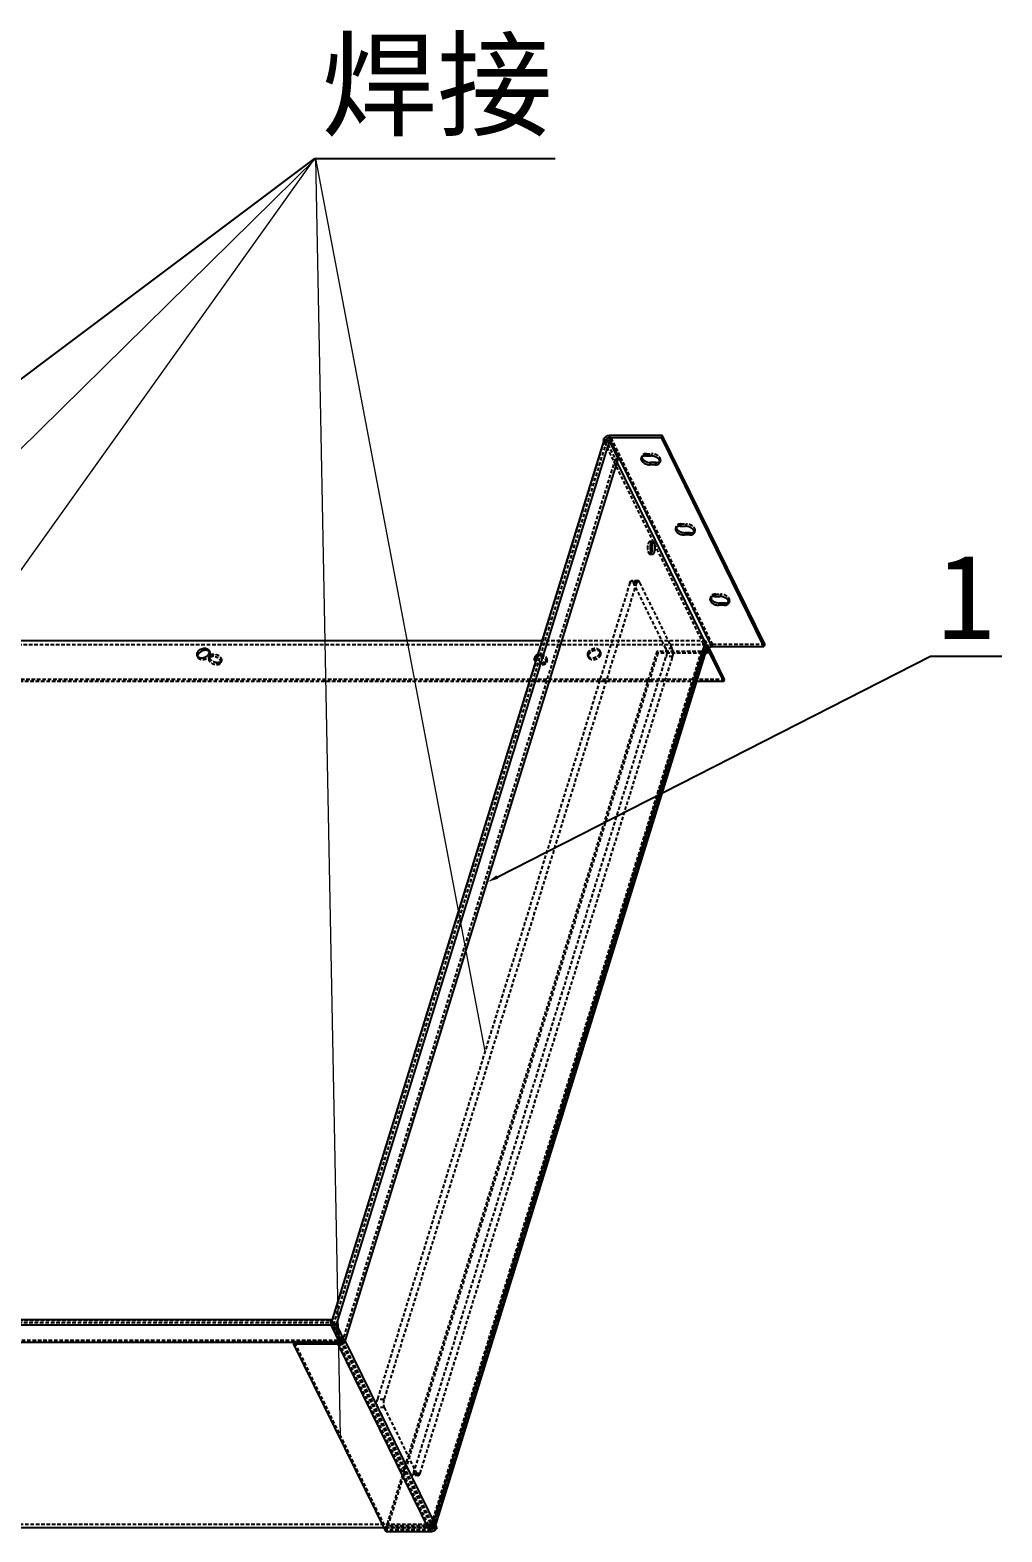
# Model space of a CAD drawing. Header units: millimetres. Extents: x 13106 to 40242, y 18888 to 28426.
# Drawn here: x 26625 to 26969, y 20034 to 20566 of the extents above; entities that cross this region are included whole.
import ezdxf
from ezdxf import colors
from ezdxf.entities.mleader import LeaderData, LeaderLine
from ezdxf.math import Vec2, Vec3

# ---------------------------------------------------------------- set-up
doc = ezdxf.new("R2010")
doc.units = ezdxf.units.MM
doc.linetypes.add('HIDDEN', pattern=[1.905, 1.27, -0.635])
doc.layers.add('02___PRT_ALL_AXES', color=7, linetype='Continuous')
doc.layers.add('DEFAULT_2', color=8, linetype='HIDDEN')
doc.layers.add('dim', color=2, linetype='Continuous', lineweight=9)

msp = doc.modelspace()

# ---------------------------------------------------------------- linework, layer by layer
at = {"color": 3, "linetype": 'Continuous'}
for p, q in [((26731.511, 20107.7), (26828.095, 20420.248)), ((26828.053, 20420.11), (26827.825, 20420.574)), ((26830.151, 20422.141), (26848.572, 20422.141)), ((26884.872, 20348.169), (26848.572, 20422.141)), ((26733.387, 20107.405), (26829.972, 20419.953)), ((26829.972, 20419.953), (26833.022, 20413.737)), ((26736.438, 20101.189), (26833.022, 20413.737)), ((26870.467, 20334.954), (26864.932, 20346.234)), ((26870.467, 20334.954), (26860.703, 20334.954)), ((26734.901, 20100.567), (26731.545, 20107.405)), ((26733.387, 20107.405), (26736.438, 20101.189)), ((26750.272, 20035.46), (26431.29, 20035.46))]:
    msp.add_line(p, q, dxfattribs=at)
at = {"color": 7, "linetype": 'Continuous'}
for p, q in [((26827.825, 20420.574), (26828.746, 20420.574)), ((26830.151, 20422.141), (26829.909, 20421.358)), ((26829.909, 20421.358), (26848.33, 20421.358)), ((26866.209, 20347.386), (26829.909, 20421.358)), ((26848.572, 20422.141), (26848.33, 20421.358)), ((26884.63, 20347.386), (26848.33, 20421.358)), ((26865.046, 20346.603), (26832.666, 20412.585)), ((26806.205, 20349.413), (26511.232, 20349.413)), ((26863.951, 20346.279), (26768.335, 20036.865)), ((26864.02, 20345.689), (26768.489, 20036.551)), ((26863.951, 20346.279), (26864.561, 20345.036)), ((26865.046, 20346.603), (26864.561, 20345.036)), ((26870.71, 20335.737), (26865.223, 20346.917)), ((26866.209, 20347.386), (26884.63, 20347.386)), ((26884.872, 20348.169), (26884.63, 20347.386)), ((26863.818, 20345.036), (26864.561, 20345.036)), ((26870.467, 20334.954), (26870.71, 20335.737)), ((26376.937, 20107.405), (26733.387, 20107.405)), ((26379.021, 20109.188), (26731.787, 20109.188)), ((26735.822, 20100.567), (26732.466, 20107.405)), ((26381.829, 20101.189), (26734.596, 20101.189)), ((26718.321, 20100.567), (26718.514, 20101.189)), ((26733.98, 20100.567), (26734.172, 20101.189)), ((26734.08, 20100.57), (26734.232, 20101.189)), ((26736.438, 20101.189), (26735.517, 20101.189)), ((26736.014, 20101.189), (26735.822, 20100.567)), ((26768.945, 20035.622), (26736.566, 20101.604)), ((26733.98, 20100.567), (26718.321, 20100.567)), ((26750.961, 20034.055), (26718.321, 20100.567)), ((26766.619, 20034.055), (26733.98, 20100.567)), ((26734.901, 20100.567), (26735.822, 20100.567)), ((26766.619, 20034.055), (26750.961, 20034.055))]:
    msp.add_line(p, q, dxfattribs=at)
msp.add_arc((26733.979, 20102.779), 2.212, 270.00914, 272.61818, dxfattribs=at)
at = {"color": 3, "linetype": 'Continuous'}
for points, knots in [([(26827.825, 20420.574), (26827.964, 20421.025), (26828.499, 20421.626), (26829.387, 20422.052), (26829.9, 20422.141), (26830.151, 20422.141)], [0, 0, 0, 0, 0.4803696, 0.7451007, 1, 1, 1, 1]), ([(26828.095, 20420.248), (26828.123, 20420.337), (26828.284, 20420.507), (26828.498, 20420.556), (26828.618, 20420.568)], [0, 0, 0, 0, 0.4364135, 1, 1, 1, 1]), ([(26828.618, 20420.568), (26828.639, 20420.57), (26828.726, 20420.577), (26828.814, 20420.574), (26828.88, 20420.568)], [0, 0, 0, 0, 0.2409537, 1, 1, 1, 1]), ([(26828.88, 20420.568), (26829.112, 20420.546), (26829.529, 20420.418), (26829.885, 20420.129), (26829.972, 20419.953)], [0, 0, 0, 0, 0.5429707, 1, 1, 1, 1]), ([(26731.545, 20107.405), (26731.533, 20107.43), (26731.495, 20107.523), (26731.489, 20107.631), (26731.511, 20107.701)], [0, 0, 0, 0, 0.2738854, 1, 1, 1, 1]), ([(26731.511, 20107.701), (26731.53, 20107.762), (26731.616, 20107.884), (26731.827, 20107.992), (26732.098, 20108.037), (26732.511, 20108.01), (26732.989, 20107.841), (26733.308, 20107.567), (26733.387, 20107.405)], [0, 0, 0, 0, 0.0882553, 0.192233, 0.3170391, 0.4587219, 0.7539874, 1, 1, 1, 1])]:
    msp.add_open_spline(points, degree=3, knots=knots, dxfattribs=at)
at = {"color": 7, "linetype": 'Continuous'}
for points, knots in [([(26828.746, 20420.574), (26828.815, 20420.8), (26829.166, 20421.197), (26829.656, 20421.358), (26829.909, 20421.358)], [0, 0, 0, 0, 0.4830184, 1, 1, 1, 1]), ([(26863.951, 20346.279), (26863.998, 20346.184), (26864.064, 20345.988), (26864.048, 20345.78), (26864.02, 20345.689)], [0, 0, 0, 0, 0.5260197, 1, 1, 1, 1]), ([(26865.046, 20346.603), (26865.115, 20346.828), (26865.466, 20347.225), (26865.956, 20347.386), (26866.209, 20347.386)], [0, 0, 0, 0, 0.4830184, 1, 1, 1, 1]), ([(26731.787, 20109.188), (26731.715, 20109.188), (26731.603, 20109.091), (26731.519, 20108.926), (26731.433, 20108.667), (26731.387, 20108.292), (26731.401, 20107.979), (26731.425, 20107.821)], [0, 0, 0, 0, 0.1437288, 0.2495011, 0.3779078, 0.6817727, 1, 1, 1, 1]), ([(26731.425, 20107.821), (26731.428, 20107.801), (26731.441, 20107.724), (26731.458, 20107.648), (26731.474, 20107.593)], [0, 0, 0, 0, 0.2606459, 1, 1, 1, 1]), ([(26731.474, 20107.593), (26731.479, 20107.576), (26731.499, 20107.512), (26731.524, 20107.449), (26731.545, 20107.405)], [0, 0, 0, 0, 0.2676337, 1, 1, 1, 1]), ([(26731.944, 20109.104), (26731.933, 20109.117), (26731.89, 20109.159), (26731.83, 20109.188), (26731.787, 20109.188)], [0, 0, 0, 0, 0.2910325, 1, 1, 1, 1]), ([(26734.824, 20100.722), (26734.763, 20100.699), (26734.522, 20100.622), (26734.269, 20100.578), (26734.08, 20100.57)], [0, 0, 0, 0, 0.2557661, 1, 1, 1, 1]), ([(26768.945, 20035.622), (26768.806, 20035.171), (26768.271, 20034.57), (26767.383, 20034.144), (26766.869, 20034.055), (26766.619, 20034.055)], [0, 0, 0, 0, 0.4803696, 0.7451007, 1, 1, 1, 1])]:
    msp.add_open_spline(points, degree=3, knots=knots, dxfattribs=at)
at = {"layer": '02___PRT_ALL_AXES', "color": 8, "linetype": 'HIDDEN'}
for p, q in [((26732.466, 20107.405), (26829.051, 20419.953)), ((26841.399, 20414.798), (26841.157, 20414.015)), ((26843.025, 20415.614), (26842.783, 20414.831)), ((26843.025, 20415.614), (26844.867, 20415.614)), ((26844.867, 20415.614), (26844.625, 20414.831)), ((26848.018, 20413.322), (26847.776, 20412.538)), ((26853.601, 20389.934), (26853.359, 20389.15)), ((26855.227, 20390.75), (26854.984, 20389.966)), ((26855.227, 20390.75), (26857.069, 20390.75)), ((26857.069, 20390.75), (26856.827, 20389.966)), ((26860.22, 20388.457), (26859.978, 20387.674)), ((26844.34, 20384.572), (26845.262, 20384.572)), ((26843.796, 20380.56), (26844.717, 20380.56)), ((26844.34, 20380.072), (26845.262, 20380.072)), ((26865.802, 20365.069), (26865.56, 20364.286)), ((26867.428, 20365.885), (26867.186, 20365.102)), ((26867.428, 20365.885), (26869.27, 20365.885)), ((26869.27, 20365.885), (26869.028, 20365.102)), ((26872.422, 20363.593), (26872.179, 20362.81)), ((26688.28, 20346.017), (26688.585, 20345.395)), ((26826.439, 20346.017), (26826.744, 20345.395)), ((26684.24, 20344.035), (26684.545, 20343.413)), ((26688.516, 20343.861), (26688.274, 20343.077)), ((26688.637, 20344.404), (26688.332, 20345.026)), ((26689.737, 20343.812), (26689.979, 20344.595)), ((26691.11, 20341.014), (26691.352, 20341.798)), ((26692.816, 20342.532), (26692.573, 20341.749)), ((26803.649, 20343.861), (26803.407, 20343.077)), ((26804.87, 20343.812), (26805.112, 20344.595)), ((26806.243, 20341.014), (26806.485, 20341.798)), ((26807.948, 20342.532), (26807.706, 20341.749)), ((26822.652, 20344.404), (26822.347, 20345.026)), ((26822.399, 20344.035), (26822.704, 20343.413)), ((26826.796, 20344.404), (26826.491, 20345.026))]:
    msp.add_line(p, q, dxfattribs=at)
at = {"layer": '02___PRT_ALL_AXES', "color": 7, "linetype": 'Continuous'}
for p, q in [((26842.783, 20414.831), (26844.625, 20414.831)), ((26844.55, 20412.506), (26844.308, 20411.723)), ((26846.15, 20411.723), (26844.308, 20411.723)), ((26846.392, 20412.506), (26846.15, 20411.723)), ((26854.984, 20389.966), (26856.827, 20389.966)), ((26844.885, 20384.085), (26845.806, 20384.085)), ((26856.752, 20387.642), (26856.51, 20386.858)), ((26858.352, 20386.858), (26856.51, 20386.858)), ((26858.594, 20387.642), (26858.352, 20386.858)), ((26867.186, 20365.102), (26869.028, 20365.102)), ((26868.953, 20362.777), (26868.711, 20361.994)), ((26870.553, 20361.994), (26868.711, 20361.994)), ((26870.796, 20362.777), (26870.553, 20361.994)), ((26684.492, 20344.404), (26684.187, 20345.026))]:
    msp.add_line(p, q, dxfattribs=at)
at = {"layer": '02___PRT_ALL_AXES', "color": 3, "linetype": 'Continuous'}
for p, q in [((26846.392, 20412.506), (26844.55, 20412.506)), ((26858.594, 20387.642), (26856.752, 20387.642)), ((26870.796, 20362.777), (26868.953, 20362.777))]:
    msp.add_line(p, q, dxfattribs=at)
for centre, radius, start, end in [((26846.846, 20413.971), 1.391, 300.06565, 302.07768), ((26859.048, 20389.107), 1.391, 300.06565, 302.07768), ((26843.566, 20381.186), 1.459, 328.0584, 329.60249), ((26871.25, 20364.243), 1.391, 300.06565, 302.07768)]:
    msp.add_arc(centre, radius, start, end, dxfattribs=at)
at = {"layer": '02___PRT_ALL_AXES', "color": 7, "linetype": 'Continuous'}
for points, knots in [([(26842.783, 20414.831), (26842.587, 20414.831), (26842.219, 20414.8), (26841.723, 20414.644), (26841.346, 20414.385), (26841.195, 20414.139), (26841.157, 20414.015)], [0, 0, 0, 0, 0.3038197, 0.5699297, 0.7977696, 1, 1, 1, 1]), ([(26847.776, 20412.538), (26847.813, 20412.658), (26847.83, 20412.932), (26847.682, 20413.341), (26847.388, 20413.736), (26846.808, 20414.236), (26845.876, 20414.684), (26845.043, 20414.831), (26844.625, 20414.831)], [0, 0, 0, 0, 0.086521, 0.1832564, 0.2955667, 0.423643, 0.710747, 1, 1, 1, 1]), ([(26841.157, 20414.015), (26841.12, 20413.895), (26841.103, 20413.621), (26841.251, 20413.212), (26841.544, 20412.817), (26842.125, 20412.317), (26843.057, 20411.869), (26843.89, 20411.723), (26844.308, 20411.723)], [0, 0, 0, 0, 0.086521, 0.1832564, 0.2955667, 0.423643, 0.710747, 1, 1, 1, 1]), ([(26846.15, 20411.723), (26846.346, 20411.723), (26846.714, 20411.754), (26847.21, 20411.909), (26847.587, 20412.168), (26847.738, 20412.414), (26847.776, 20412.538)], [0, 0, 0, 0, 0.3038197, 0.5699297, 0.7977696, 1, 1, 1, 1]), ([(26853.359, 20389.15), (26853.322, 20389.031), (26853.305, 20388.757), (26853.453, 20388.348), (26853.746, 20387.953), (26854.327, 20387.453), (26855.258, 20387.005), (26856.092, 20386.858), (26856.51, 20386.858)], [0, 0, 0, 0, 0.086521, 0.1832564, 0.2955667, 0.423643, 0.710747, 1, 1, 1, 1]), ([(26854.984, 20389.966), (26854.789, 20389.966), (26854.42, 20389.935), (26853.925, 20389.779), (26853.547, 20389.521), (26853.397, 20389.275), (26853.359, 20389.15)], [0, 0, 0, 0, 0.3038197, 0.5699297, 0.7977696, 1, 1, 1, 1]), ([(26859.978, 20387.674), (26860.015, 20387.793), (26860.032, 20388.068), (26859.884, 20388.477), (26859.59, 20388.871), (26859.01, 20389.372), (26858.078, 20389.819), (26857.244, 20389.966), (26856.827, 20389.966)], [0, 0, 0, 0, 0.086521, 0.1832564, 0.2955667, 0.423643, 0.710747, 1, 1, 1, 1]), ([(26845.262, 20384.572), (26845.166, 20384.572), (26845.012, 20384.498), (26844.859, 20384.331), (26844.695, 20384.072), (26844.537, 20383.644), (26844.418, 20383.046), (26844.372, 20382.381), (26844.405, 20381.711), (26844.511, 20381.097), (26844.638, 20380.722), (26844.717, 20380.56)], [0, 0, 0, 0, 0.0655931, 0.1069865, 0.1556771, 0.2746154, 0.4172793, 0.5733928, 0.7306029, 0.8763952, 1, 1, 1, 1]), ([(26845.261, 20380.072), (26845.357, 20380.072), (26845.512, 20380.147), (26845.664, 20380.314), (26845.828, 20380.573), (26845.986, 20381.001), (26846.105, 20381.599), (26846.151, 20382.264), (26846.119, 20382.934), (26846.012, 20383.548), (26845.886, 20383.923), (26845.806, 20384.085)], [0, 0, 0, 0, 0.0655931, 0.1069865, 0.1556771, 0.2746154, 0.4172793, 0.5733928, 0.7306029, 0.8763952, 1, 1, 1, 1]), ([(26845.806, 20384.085), (26845.771, 20384.157), (26845.697, 20384.287), (26845.564, 20384.445), (26845.419, 20384.547), (26845.312, 20384.572), (26845.262, 20384.572)], [0, 0, 0, 0, 0.3158851, 0.5820965, 0.804547, 1, 1, 1, 1]), ([(26858.352, 20386.858), (26858.548, 20386.858), (26858.916, 20386.889), (26859.411, 20387.045), (26859.789, 20387.303), (26859.939, 20387.55), (26859.978, 20387.674)], [0, 0, 0, 0, 0.3038197, 0.5699297, 0.7977696, 1, 1, 1, 1]), ([(26844.717, 20380.56), (26844.752, 20380.488), (26844.826, 20380.358), (26844.959, 20380.2), (26845.104, 20380.098), (26845.212, 20380.072), (26845.261, 20380.072)], [0, 0, 0, 0, 0.3158851, 0.5820965, 0.804547, 1, 1, 1, 1]), ([(26865.56, 20364.286), (26865.523, 20364.167), (26865.506, 20363.892), (26865.654, 20363.483), (26865.948, 20363.089), (26866.528, 20362.588), (26867.46, 20362.141), (26868.294, 20361.994), (26868.711, 20361.994)], [0, 0, 0, 0, 0.086521, 0.1832564, 0.2955667, 0.423643, 0.710747, 1, 1, 1, 1]), ([(26867.186, 20365.102), (26866.99, 20365.102), (26866.622, 20365.071), (26866.127, 20364.915), (26865.749, 20364.657), (26865.599, 20364.41), (26865.56, 20364.286)], [0, 0, 0, 0, 0.3038197, 0.5699297, 0.7977696, 1, 1, 1, 1]), ([(26872.179, 20362.81), (26872.216, 20362.929), (26872.233, 20363.203), (26872.085, 20363.612), (26871.792, 20364.007), (26871.211, 20364.507), (26870.28, 20364.955), (26869.446, 20365.102), (26869.028, 20365.102)], [0, 0, 0, 0, 0.086521, 0.1832564, 0.2955667, 0.423643, 0.710747, 1, 1, 1, 1]), ([(26870.553, 20361.994), (26870.749, 20361.994), (26871.118, 20362.025), (26871.613, 20362.181), (26871.991, 20362.439), (26872.141, 20362.685), (26872.179, 20362.81)], [0, 0, 0, 0, 0.3038197, 0.5699297, 0.7977696, 1, 1, 1, 1]), ([(26684.187, 20345.026), (26684.313, 20345.432), (26684.742, 20345.994), (26685.494, 20346.487), (26686.154, 20346.735), (26686.826, 20346.818), (26687.45, 20346.727), (26687.967, 20346.462), (26688.203, 20346.173), (26688.28, 20346.017)], [0, 0, 0, 0, 0.2513412, 0.3906701, 0.5304092, 0.6640694, 0.7868557, 0.8975452, 1, 1, 1, 1]), ([(26688.28, 20346.017), (26688.351, 20345.871), (26688.435, 20345.533), (26688.384, 20345.192), (26688.332, 20345.026)], [0, 0, 0, 0, 0.4825863, 1, 1, 1, 1]), ([(26684.24, 20344.035), (26684.168, 20344.181), (26684.085, 20344.518), (26684.136, 20344.859), (26684.187, 20345.026)], [0, 0, 0, 0, 0.4825863, 1, 1, 1, 1]), ([(26688.332, 20345.026), (26688.207, 20344.62), (26687.778, 20344.058), (26687.026, 20343.565), (26686.366, 20343.317), (26685.694, 20343.234), (26685.07, 20343.325), (26684.553, 20343.589), (26684.316, 20343.879), (26684.24, 20344.035)], [0, 0, 0, 0, 0.2513412, 0.3906701, 0.5304092, 0.6640694, 0.7868557, 0.8975452, 1, 1, 1, 1])]:
    msp.add_open_spline(points, degree=3, knots=knots, dxfattribs=at)
at = {"layer": '02___PRT_ALL_AXES', "color": 8, "linetype": 'HIDDEN'}
for points, knots in [([(26841.399, 20414.798), (26841.389, 20414.765), (26841.355, 20414.627), (26841.359, 20414.482), (26841.378, 20414.377)], [0, 0, 0, 0, 0.2445949, 1, 1, 1, 1]), ([(26843.025, 20415.614), (26842.829, 20415.614), (26842.461, 20415.583), (26841.965, 20415.427), (26841.588, 20415.169), (26841.437, 20414.923), (26841.399, 20414.798)], [0, 0, 0, 0, 0.3038197, 0.5699297, 0.7977696, 1, 1, 1, 1]), ([(26848.018, 20413.322), (26848.055, 20413.441), (26848.072, 20413.715), (26847.924, 20414.124), (26847.631, 20414.519), (26847.05, 20415.019), (26846.118, 20415.467), (26845.285, 20415.614), (26844.867, 20415.614)], [0, 0, 0, 0, 0.086521, 0.1832564, 0.2955667, 0.423643, 0.710747, 1, 1, 1, 1]), ([(26847.796, 20412.96), (26847.822, 20412.986), (26847.917, 20413.092), (26847.987, 20413.221), (26848.018, 20413.322)], [0, 0, 0, 0, 0.2597108, 1, 1, 1, 1]), ([(26853.601, 20389.934), (26853.59, 20389.901), (26853.557, 20389.763), (26853.56, 20389.618), (26853.579, 20389.513)], [0, 0, 0, 0, 0.2445949, 1, 1, 1, 1]), ([(26855.227, 20390.75), (26855.031, 20390.75), (26854.662, 20390.719), (26854.167, 20390.563), (26853.789, 20390.304), (26853.639, 20390.058), (26853.601, 20389.934)], [0, 0, 0, 0, 0.3038197, 0.5699297, 0.7977696, 1, 1, 1, 1]), ([(26860.22, 20388.457), (26860.257, 20388.577), (26860.274, 20388.851), (26860.126, 20389.26), (26859.832, 20389.655), (26859.252, 20390.155), (26858.32, 20390.603), (26857.486, 20390.75), (26857.069, 20390.75)], [0, 0, 0, 0, 0.086521, 0.1832564, 0.2955667, 0.423643, 0.710747, 1, 1, 1, 1]), ([(26859.997, 20388.095), (26860.023, 20388.121), (26860.118, 20388.228), (26860.189, 20388.357), (26860.22, 20388.457)], [0, 0, 0, 0, 0.2597108, 1, 1, 1, 1]), ([(26844.341, 20384.572), (26844.245, 20384.572), (26844.09, 20384.498), (26843.938, 20384.331), (26843.774, 20384.072), (26843.616, 20383.644), (26843.497, 20383.046), (26843.451, 20382.381), (26843.484, 20381.711), (26843.59, 20381.097), (26843.716, 20380.722), (26843.796, 20380.56)], [0, 0, 0, 0, 0.0655931, 0.1069865, 0.1556771, 0.2746154, 0.4172793, 0.5733928, 0.7306029, 0.8763952, 1, 1, 1, 1]), ([(26844.801, 20384.236), (26844.742, 20384.331), (26844.62, 20384.49), (26844.425, 20384.572), (26844.341, 20384.572)], [0, 0, 0, 0, 0.5678834, 1, 1, 1, 1]), ([(26843.796, 20380.56), (26843.831, 20380.488), (26843.905, 20380.358), (26844.038, 20380.2), (26844.183, 20380.098), (26844.291, 20380.072), (26844.34, 20380.072)], [0, 0, 0, 0, 0.3158851, 0.5820965, 0.804547, 1, 1, 1, 1]), ([(26844.34, 20380.072), (26844.426, 20380.072), (26844.623, 20380.157), (26844.745, 20380.318), (26844.805, 20380.414)], [0, 0, 0, 0, 0.4314399, 1, 1, 1, 1]), ([(26865.802, 20365.069), (26865.792, 20365.036), (26865.759, 20364.899), (26865.762, 20364.753), (26865.781, 20364.648)], [0, 0, 0, 0, 0.2445949, 1, 1, 1, 1]), ([(26867.428, 20365.885), (26867.233, 20365.885), (26866.864, 20365.854), (26866.369, 20365.698), (26865.991, 20365.44), (26865.841, 20365.194), (26865.802, 20365.069)], [0, 0, 0, 0, 0.3038197, 0.5699297, 0.7977696, 1, 1, 1, 1]), ([(26872.421, 20363.593), (26872.458, 20363.712), (26872.475, 20363.987), (26872.327, 20364.396), (26872.034, 20364.79), (26871.454, 20365.291), (26870.522, 20365.738), (26869.688, 20365.885), (26869.27, 20365.885)], [0, 0, 0, 0, 0.086521, 0.1832564, 0.2955667, 0.423643, 0.710747, 1, 1, 1, 1]), ([(26872.199, 20363.231), (26872.225, 20363.257), (26872.32, 20363.363), (26872.39, 20363.492), (26872.421, 20363.593)], [0, 0, 0, 0, 0.2597108, 1, 1, 1, 1]), ([(26822.347, 20345.026), (26822.472, 20345.432), (26822.901, 20345.994), (26823.653, 20346.487), (26824.313, 20346.735), (26824.985, 20346.818), (26825.609, 20346.727), (26826.126, 20346.462), (26826.363, 20346.173), (26826.439, 20346.017)], [0, 0, 0, 0, 0.2513412, 0.3906701, 0.5304092, 0.6640694, 0.7868557, 0.8975452, 1, 1, 1, 1]), ([(26822.652, 20344.404), (26822.757, 20344.746), (26823.087, 20345.228), (26823.682, 20345.699), (26824.218, 20345.976), (26824.789, 20346.142), (26825.511, 20346.2), (26826.053, 20346.059), (26826.328, 20345.87)], [0, 0, 0, 0, 0.2416046, 0.3751032, 0.511433, 0.6459085, 0.7741974, 1, 1, 1, 1]), ([(26826.439, 20346.017), (26826.511, 20345.871), (26826.594, 20345.533), (26826.543, 20345.192), (26826.491, 20345.026)], [0, 0, 0, 0, 0.4825863, 1, 1, 1, 1]), ([(26688.637, 20344.404), (26688.512, 20343.998), (26688.083, 20343.436), (26687.331, 20342.943), (26686.671, 20342.696), (26685.999, 20342.613), (26685.375, 20342.703), (26684.858, 20342.968), (26684.621, 20343.257), (26684.545, 20343.413)], [0, 0, 0, 0, 0.2513412, 0.3906701, 0.5304092, 0.6640694, 0.7868557, 0.8975452, 1, 1, 1, 1]), ([(26688.274, 20343.077), (26688.241, 20342.97), (26688.226, 20342.723), (26688.359, 20342.355), (26688.623, 20342), (26689.145, 20341.55), (26689.984, 20341.147), (26690.734, 20341.014), (26691.11, 20341.014)], [0, 0, 0, 0, 0.0865218, 0.183261, 0.2955727, 0.4236512, 0.7107518, 1, 1, 1, 1]), ([(26689.737, 20343.812), (26689.561, 20343.812), (26689.229, 20343.784), (26688.784, 20343.644), (26688.444, 20343.411), (26688.309, 20343.189), (26688.274, 20343.077)], [0, 0, 0, 0, 0.3038216, 0.5699368, 0.7977692, 1, 1, 1, 1]), ([(26688.516, 20343.861), (26688.506, 20343.828), (26688.474, 20343.69), (26688.482, 20343.545), (26688.505, 20343.441)], [0, 0, 0, 0, 0.2434952, 1, 1, 1, 1]), ([(26688.505, 20343.441), (26688.557, 20343.216), (26688.847, 20342.755), (26689.529, 20342.247), (26690.395, 20341.893), (26691.036, 20341.798), (26691.352, 20341.798)], [0, 0, 0, 0, 0.1992253, 0.4482962, 0.7265102, 1, 1, 1, 1]), ([(26689.979, 20344.595), (26689.803, 20344.595), (26689.472, 20344.567), (26689.026, 20344.427), (26688.686, 20344.194), (26688.551, 20343.973), (26688.516, 20343.861)], [0, 0, 0, 0, 0.3038216, 0.5699368, 0.7977692, 1, 1, 1, 1]), ([(26688.585, 20345.395), (26688.656, 20345.249), (26688.74, 20344.912), (26688.689, 20344.571), (26688.637, 20344.404)], [0, 0, 0, 0, 0.4825863, 1, 1, 1, 1]), ([(26692.573, 20341.749), (26692.607, 20341.856), (26692.622, 20342.103), (26692.489, 20342.471), (26692.225, 20342.826), (26691.702, 20343.277), (26690.864, 20343.68), (26690.113, 20343.812), (26689.737, 20343.812)], [0, 0, 0, 0, 0.0865218, 0.183261, 0.2955727, 0.4236512, 0.7107518, 1, 1, 1, 1]), ([(26692.816, 20342.532), (26692.849, 20342.64), (26692.864, 20342.886), (26692.731, 20343.255), (26692.467, 20343.61), (26691.944, 20344.06), (26691.106, 20344.463), (26690.355, 20344.595), (26689.979, 20344.595)], [0, 0, 0, 0, 0.0865218, 0.183261, 0.2955727, 0.4236512, 0.7107518, 1, 1, 1, 1]), ([(26691.11, 20341.014), (26691.286, 20341.014), (26691.618, 20341.042), (26692.064, 20341.183), (26692.404, 20341.415), (26692.539, 20341.637), (26692.573, 20341.749)], [0, 0, 0, 0, 0.3038216, 0.5699368, 0.7977692, 1, 1, 1, 1]), ([(26691.352, 20341.798), (26691.59, 20341.798), (26692.026, 20341.845), (26692.431, 20342.039), (26692.576, 20342.169)], [0, 0, 0, 0, 0.5497857, 1, 1, 1, 1]), ([(26692.576, 20342.169), (26692.605, 20342.195), (26692.708, 20342.298), (26692.784, 20342.429), (26692.816, 20342.532)], [0, 0, 0, 0, 0.2621536, 1, 1, 1, 1]), ([(26803.407, 20343.077), (26803.373, 20342.97), (26803.358, 20342.723), (26803.491, 20342.355), (26803.756, 20342), (26804.278, 20341.55), (26805.117, 20341.147), (26805.867, 20341.014), (26806.243, 20341.014)], [0, 0, 0, 0, 0.0865218, 0.183261, 0.2955727, 0.4236512, 0.7107518, 1, 1, 1, 1]), ([(26804.87, 20343.812), (26804.694, 20343.812), (26804.362, 20343.784), (26803.916, 20343.644), (26803.577, 20343.411), (26803.441, 20343.189), (26803.407, 20343.077)], [0, 0, 0, 0, 0.3038216, 0.5699368, 0.7977692, 1, 1, 1, 1]), ([(26803.649, 20343.861), (26803.639, 20343.828), (26803.606, 20343.69), (26803.614, 20343.545), (26803.638, 20343.441)], [0, 0, 0, 0, 0.2434952, 1, 1, 1, 1]), ([(26803.638, 20343.441), (26803.689, 20343.216), (26803.98, 20342.755), (26804.661, 20342.247), (26805.528, 20341.893), (26806.168, 20341.798), (26806.485, 20341.798)], [0, 0, 0, 0, 0.1992253, 0.4482962, 0.7265102, 1, 1, 1, 1]), ([(26805.112, 20344.595), (26804.936, 20344.595), (26804.604, 20344.567), (26804.158, 20344.427), (26803.819, 20344.194), (26803.683, 20343.973), (26803.649, 20343.861)], [0, 0, 0, 0, 0.3038216, 0.5699368, 0.7977692, 1, 1, 1, 1]), ([(26807.706, 20341.749), (26807.739, 20341.856), (26807.755, 20342.103), (26807.621, 20342.471), (26807.357, 20342.826), (26806.835, 20343.277), (26805.996, 20343.68), (26805.246, 20343.812), (26804.87, 20343.812)], [0, 0, 0, 0, 0.0865218, 0.183261, 0.2955727, 0.4236512, 0.7107518, 1, 1, 1, 1]), ([(26807.948, 20342.532), (26807.981, 20342.64), (26807.997, 20342.886), (26807.863, 20343.255), (26807.599, 20343.61), (26807.077, 20344.06), (26806.238, 20344.463), (26805.488, 20344.595), (26805.112, 20344.595)], [0, 0, 0, 0, 0.0865218, 0.183261, 0.2955727, 0.4236512, 0.7107518, 1, 1, 1, 1]), ([(26806.243, 20341.014), (26806.419, 20341.014), (26806.751, 20341.042), (26807.196, 20341.183), (26807.536, 20341.415), (26807.671, 20341.637), (26807.706, 20341.749)], [0, 0, 0, 0, 0.3038216, 0.5699368, 0.7977692, 1, 1, 1, 1]), ([(26806.485, 20341.798), (26806.723, 20341.798), (26807.158, 20341.845), (26807.564, 20342.039), (26807.709, 20342.169)], [0, 0, 0, 0, 0.5497857, 1, 1, 1, 1]), ([(26807.709, 20342.169), (26807.737, 20342.195), (26807.84, 20342.298), (26807.916, 20342.429), (26807.948, 20342.532)], [0, 0, 0, 0, 0.2621536, 1, 1, 1, 1]), ([(26822.399, 20344.035), (26822.327, 20344.181), (26822.244, 20344.518), (26822.295, 20344.859), (26822.347, 20345.026)], [0, 0, 0, 0, 0.4825863, 1, 1, 1, 1]), ([(26826.491, 20345.026), (26826.366, 20344.62), (26825.937, 20344.058), (26825.185, 20343.565), (26824.525, 20343.317), (26823.853, 20343.234), (26823.229, 20343.325), (26822.712, 20343.589), (26822.475, 20343.879), (26822.399, 20344.035)], [0, 0, 0, 0, 0.2513412, 0.3906701, 0.5304092, 0.6640694, 0.7868557, 0.8975452, 1, 1, 1, 1]), ([(26822.597, 20343.751), (26822.589, 20343.803), (26822.568, 20344.022), (26822.602, 20344.245), (26822.652, 20344.404)], [0, 0, 0, 0, 0.241044, 1, 1, 1, 1]), ([(26826.796, 20344.404), (26826.671, 20343.998), (26826.242, 20343.436), (26825.49, 20342.943), (26824.83, 20342.696), (26824.158, 20342.613), (26823.534, 20342.703), (26823.017, 20342.968), (26822.78, 20343.257), (26822.704, 20343.413)], [0, 0, 0, 0, 0.2513412, 0.3906701, 0.5304092, 0.6640694, 0.7868557, 0.8975452, 1, 1, 1, 1]), ([(26826.744, 20345.395), (26826.816, 20345.249), (26826.899, 20344.912), (26826.848, 20344.571), (26826.796, 20344.404)], [0, 0, 0, 0, 0.4825863, 1, 1, 1, 1])]:
    msp.add_open_spline(points, degree=3, knots=knots, dxfattribs=at)
at = {"layer": '02___PRT_ALL_AXES', "color": 3, "linetype": 'Continuous'}
for points, knots in [([(26841.378, 20414.377), (26841.424, 20414.125), (26841.646, 20413.75), (26842.067, 20413.35), (26842.637, 20412.96), (26843.469, 20412.616), (26844.192, 20412.506), (26844.55, 20412.506)], [0, 0, 0, 0, 0.1970264, 0.3159433, 0.4461205, 0.7251638, 1, 1, 1, 1]), ([(26846.392, 20412.506), (26846.502, 20412.506), (26846.896, 20412.525), (26847.296, 20412.625), (26847.543, 20412.768)], [0, 0, 0, 0, 0.2780004, 1, 1, 1, 1]), ([(26847.585, 20412.793), (26847.604, 20412.805), (26847.679, 20412.855), (26847.749, 20412.912), (26847.796, 20412.96)], [0, 0, 0, 0, 0.2589069, 1, 1, 1, 1]), ([(26853.579, 20389.513), (26853.625, 20389.26), (26853.848, 20388.885), (26854.268, 20388.486), (26854.839, 20388.095), (26855.671, 20387.752), (26856.394, 20387.642), (26856.752, 20387.642)], [0, 0, 0, 0, 0.1970264, 0.3159433, 0.4461205, 0.7251638, 1, 1, 1, 1]), ([(26859.786, 20387.929), (26859.806, 20387.941), (26859.881, 20387.991), (26859.95, 20388.048), (26859.997, 20388.095)], [0, 0, 0, 0, 0.2589069, 1, 1, 1, 1]), ([(26844.885, 20384.085), (26844.879, 20384.098), (26844.852, 20384.15), (26844.824, 20384.2), (26844.801, 20384.236)], [0, 0, 0, 0, 0.2599373, 1, 1, 1, 1]), ([(26844.966, 20380.747), (26845.063, 20381.001), (26845.191, 20381.572), (26845.239, 20382.456), (26845.152, 20383.318), (26844.996, 20383.858), (26844.885, 20384.085)], [0, 0, 0, 0, 0.2389249, 0.5112001, 0.7774681, 1, 1, 1, 1]), ([(26858.594, 20387.642), (26858.704, 20387.642), (26859.098, 20387.661), (26859.497, 20387.76), (26859.745, 20387.903)], [0, 0, 0, 0, 0.2780004, 1, 1, 1, 1]), ([(26844.825, 20380.448), (26844.838, 20380.47), (26844.891, 20380.567), (26844.936, 20380.668), (26844.966, 20380.747)], [0, 0, 0, 0, 0.2335149, 1, 1, 1, 1]), ([(26865.781, 20364.648), (26865.827, 20364.396), (26866.049, 20364.021), (26866.47, 20363.622), (26867.04, 20363.231), (26867.873, 20362.887), (26868.595, 20362.777), (26868.953, 20362.777)], [0, 0, 0, 0, 0.1970264, 0.3159433, 0.4461205, 0.7251638, 1, 1, 1, 1]), ([(26870.796, 20362.777), (26870.906, 20362.777), (26871.3, 20362.796), (26871.699, 20362.896), (26871.946, 20363.039)], [0, 0, 0, 0, 0.2780004, 1, 1, 1, 1]), ([(26871.988, 20363.064), (26872.008, 20363.077), (26872.083, 20363.126), (26872.152, 20363.184), (26872.199, 20363.231)], [0, 0, 0, 0, 0.2589069, 1, 1, 1, 1]), ([(26684.492, 20344.404), (26684.598, 20344.746), (26684.928, 20345.228), (26685.523, 20345.699), (26686.058, 20345.976), (26686.63, 20346.142), (26687.352, 20346.2), (26687.894, 20346.059), (26688.169, 20345.87)], [0, 0, 0, 0, 0.2416046, 0.3751032, 0.511433, 0.6459085, 0.7741974, 1, 1, 1, 1]), ([(26684.438, 20343.751), (26684.43, 20343.803), (26684.409, 20344.022), (26684.443, 20344.245), (26684.492, 20344.404)], [0, 0, 0, 0, 0.241044, 1, 1, 1, 1])]:
    msp.add_open_spline(points, degree=3, knots=knots, dxfattribs=at)
msp.add_open_spline([(26688.169, 20345.87), (26688.248, 20345.815), (26688.322, 20345.752), (26688.388, 20345.681)], degree=3, dxfattribs=at)
at = {"layer": '02___PRT_ALL_AXES', "color": 8, "linetype": 'HIDDEN'}
for points in [[(26688.388, 20345.681), (26688.467, 20345.596), (26688.534, 20345.499), (26688.585, 20345.395)], [(26826.328, 20345.87), (26826.407, 20345.815), (26826.482, 20345.752), (26826.547, 20345.681)], [(26826.547, 20345.681), (26826.626, 20345.596), (26826.693, 20345.499), (26826.744, 20345.395)], [(26684.545, 20343.413), (26684.493, 20343.519), (26684.457, 20343.634), (26684.438, 20343.751)], [(26822.704, 20343.413), (26822.652, 20343.519), (26822.616, 20343.634), (26822.597, 20343.751)]]:
    msp.add_open_spline(points, degree=3, dxfattribs=at)
at = {"layer": 'DEFAULT_2', "color": 8, "linetype": 'HIDDEN'}
for p, q in [((26864.125, 20346.603), (26828.053, 20420.11)), ((26832.666, 20412.585), (26828.746, 20420.574)), ((26866.451, 20348.169), (26830.151, 20422.141)), ((26731.545, 20107.405), (26828.13, 20419.953)), ((26828.13, 20419.953), (26829.972, 20419.953)), ((26735.517, 20101.189), (26832.101, 20413.737)), ((26833.022, 20413.737), (26832.101, 20413.737)), ((26837.216, 20369.936), (26747.893, 20080.888)), ((26839.518, 20369.936), (26750.196, 20080.888)), ((26839.518, 20369.936), (26837.216, 20369.936)), ((26840.129, 20370.693), (26837.826, 20370.693)), ((26840.613, 20370.259), (26838.31, 20370.259)), ((26849.902, 20346.638), (26838.31, 20370.259)), ((26852.204, 20346.638), (26840.613, 20370.259)), ((26864.062, 20348.008), (26511.295, 20348.008)), ((26846.756, 20345.658), (26751.14, 20036.243)), ((26862.414, 20345.658), (26766.798, 20036.243)), ((26863.03, 20346.279), (26767.414, 20036.865)), ((26863.065, 20345.984), (26767.448, 20036.57)), ((26864.062, 20348.008), (26767.477, 20035.46)), ((26863.999, 20349.413), (26806.205, 20349.413)), ((26862.414, 20345.658), (26846.756, 20345.658)), ((26847.061, 20345.036), (26846.756, 20345.658)), ((26852.204, 20346.638), (26849.902, 20346.638)), ((26862.719, 20345.036), (26862.414, 20345.658)), ((26862.818, 20345.038), (26862.464, 20345.659)), ((26863.999, 20349.413), (26863.03, 20346.279)), ((26863.03, 20346.279), (26863.951, 20346.279)), ((26863.03, 20346.279), (26863.64, 20345.036)), ((26864.125, 20346.603), (26863.64, 20345.036)), ((26864.062, 20348.008), (26863.999, 20349.413)), ((26865.223, 20346.917), (26863.999, 20349.413)), ((26864.932, 20346.234), (26864.062, 20348.008)), ((26864.125, 20346.603), (26865.046, 20346.603)), ((26866.451, 20348.169), (26866.209, 20347.386)), ((26866.451, 20348.169), (26884.872, 20348.169)), ((26847.061, 20345.036), (26751.445, 20035.622)), ((26760.705, 20054.781), (26850.028, 20343.828)), ((26763.008, 20054.781), (26852.33, 20343.828)), ((26862.719, 20345.036), (26767.103, 20035.622)), ((26862.719, 20345.036), (26847.061, 20345.036)), ((26852.33, 20343.828), (26850.028, 20343.828)), ((26863.64, 20345.036), (26863.818, 20345.036)), ((26860.703, 20334.954), (26517.701, 20334.954)), ((26870.71, 20335.737), (26517.943, 20335.737)), ((26379.021, 20108.188), (26731.787, 20108.188)), ((26379.263, 20108.972), (26732.029, 20108.972)), ((26767.477, 20035.46), (26731.787, 20108.188)), ((26735.385, 20102.134), (26732.029, 20108.972)), ((26382.071, 20101.972), (26734.838, 20101.972)), ((26718.514, 20101.189), (26718.564, 20101.351)), ((26734.222, 20101.351), (26718.564, 20101.351)), ((26751.203, 20034.839), (26718.564, 20101.351)), ((26734.172, 20101.189), (26734.222, 20101.351)), ((26766.861, 20034.839), (26734.222, 20101.351)), ((26734.232, 20101.189), (26734.272, 20101.352)), ((26734.596, 20101.189), (26734.838, 20101.972)), ((26735.385, 20102.134), (26734.901, 20100.567)), ((26735.385, 20102.134), (26736.306, 20102.134)), ((26768.024, 20035.622), (26735.385, 20102.134)), ((26736.306, 20102.134), (26736.014, 20101.189)), ((26736.566, 20101.604), (26736.306, 20102.134)), ((26750.196, 20080.888), (26747.893, 20080.888)), ((26750.322, 20078.078), (26748.019, 20078.078)), ((26748.019, 20078.078), (26759.611, 20054.457)), ((26750.322, 20078.078), (26761.914, 20054.457)), ((26761.914, 20054.457), (26759.611, 20054.457)), ((26762.398, 20054.024), (26760.095, 20054.024)), ((26763.008, 20054.781), (26760.705, 20054.781)), ((26413.727, 20036.865), (26768.335, 20036.865)), ((26767.477, 20035.46), (26750.272, 20035.46)), ((26750.961, 20034.055), (26751.203, 20034.839)), ((26766.798, 20036.243), (26751.14, 20036.243)), ((26751.445, 20035.622), (26751.14, 20036.243)), ((26766.861, 20034.839), (26751.203, 20034.839)), ((26767.103, 20035.622), (26751.445, 20035.622)), ((26766.619, 20034.055), (26766.861, 20034.839)), ((26767.103, 20035.622), (26766.798, 20036.243)), ((26767.202, 20035.624), (26766.848, 20036.244)), ((26767.477, 20035.46), (26767.414, 20036.865)), ((26768.945, 20035.622), (26768.024, 20035.622)), ((26768.489, 20036.551), (26768.404, 20036.275))]:
    msp.add_line(p, q, dxfattribs=at)
for centre, radius, start, end in [((26862.415, 20346.985), 1.327, 269.98996, 272.12902), ((26862.72, 20347.69), 2.654, 269.98996, 272.12902), ((26734.221, 20102.457), 1.106, 270.00914, 272.61818), ((26733.894, 20103.287), 2.729, 289.91255, 290.50541), ((26733.892, 20103.294), 2.736, 290.50556, 291.57259), ((26766.798, 20037.571), 1.327, 269.98996, 272.12902), ((26767.104, 20038.276), 2.654, 269.98996, 272.12902)]:
    msp.add_arc(centre, radius, start, end, dxfattribs=at)
for points, knots in [([(26828.13, 20419.953), (26828.117, 20419.977), (26828.079, 20420.07), (26828.074, 20420.178), (26828.095, 20420.248)], [0, 0, 0, 0, 0.2738854, 1, 1, 1, 1]), ([(26837.216, 20369.936), (26837.249, 20370.044), (26837.322, 20370.24), (26837.466, 20370.484), (26837.631, 20370.648), (26837.766, 20370.693), (26837.826, 20370.693)], [0, 0, 0, 0, 0.3326928, 0.6070931, 0.8236235, 1, 1, 1, 1]), ([(26837.826, 20370.693), (26837.919, 20370.693), (26838.07, 20370.612), (26838.212, 20370.439), (26838.278, 20370.324), (26838.31, 20370.259)], [0, 0, 0, 0, 0.4137088, 0.6818689, 1, 1, 1, 1]), ([(26840.129, 20370.693), (26840.068, 20370.693), (26839.933, 20370.648), (26839.769, 20370.484), (26839.625, 20370.24), (26839.552, 20370.044), (26839.518, 20369.936)], [0, 0, 0, 0, 0.1763765, 0.3929069, 0.6673072, 1, 1, 1, 1]), ([(26840.613, 20370.259), (26840.581, 20370.324), (26840.515, 20370.439), (26840.372, 20370.612), (26840.222, 20370.693), (26840.129, 20370.693)], [0, 0, 0, 0, 0.3181311, 0.5862912, 1, 1, 1, 1]), ([(26849.902, 20346.638), (26849.994, 20346.451), (26850.126, 20346.006), (26850.21, 20345.291), (26850.188, 20344.544), (26850.097, 20344.054), (26850.028, 20343.828)], [0, 0, 0, 0, 0.2190059, 0.4806616, 0.7525968, 1, 1, 1, 1]), ([(26852.33, 20343.828), (26852.4, 20344.054), (26852.49, 20344.544), (26852.513, 20345.291), (26852.429, 20346.006), (26852.296, 20346.451), (26852.204, 20346.638)], [0, 0, 0, 0, 0.2474032, 0.5193384, 0.7809941, 1, 1, 1, 1]), ([(26863.065, 20345.984), (26863.05, 20345.937), (26862.995, 20345.843), (26862.856, 20345.742), (26862.673, 20345.678), (26862.537, 20345.661), (26862.464, 20345.659)], [0, 0, 0, 0, 0.2047727, 0.4332644, 0.6980767, 1, 1, 1, 1]), ([(26864.02, 20345.689), (26863.991, 20345.594), (26863.881, 20345.408), (26863.603, 20345.205), (26863.238, 20345.076), (26862.964, 20345.043), (26862.818, 20345.038)], [0, 0, 0, 0, 0.2047727, 0.4332644, 0.6980767, 1, 1, 1, 1]), ([(26863.03, 20346.279), (26863.042, 20346.255), (26863.081, 20346.162), (26863.086, 20346.054), (26863.065, 20345.984)], [0, 0, 0, 0, 0.2741234, 1, 1, 1, 1]), ([(26864.125, 20346.603), (26864.264, 20347.054), (26864.799, 20347.654), (26865.687, 20348.08), (26866.2, 20348.169), (26866.451, 20348.169)], [0, 0, 0, 0, 0.4803696, 0.7451007, 1, 1, 1, 1]), ([(26732.029, 20108.972), (26732.023, 20108.985), (26731.999, 20109.031), (26731.969, 20109.075), (26731.944, 20109.104)], [0, 0, 0, 0, 0.2734743, 1, 1, 1, 1]), ([(26734.673, 20101.439), (26734.64, 20101.426), (26734.511, 20101.381), (26734.374, 20101.357), (26734.272, 20101.352)], [0, 0, 0, 0, 0.2559188, 1, 1, 1, 1]), ([(26735.385, 20102.134), (26735.362, 20102.06), (26735.213, 20101.752), (26734.916, 20101.533), (26734.673, 20101.439)], [0, 0, 0, 0, 0.2302412, 1, 1, 1, 1]), ([(26735.637, 20101.186), (26735.582, 20101.14), (26735.354, 20100.966), (26735.098, 20100.829), (26734.898, 20100.75)], [0, 0, 0, 0, 0.2476361, 1, 1, 1, 1]), ([(26736.306, 20102.134), (26736.279, 20102.047), (26736.13, 20101.685), (26735.867, 20101.377), (26735.637, 20101.186)], [0, 0, 0, 0, 0.2337545, 1, 1, 1, 1]), ([(26748.019, 20078.078), (26747.927, 20078.266), (26747.794, 20078.71), (26747.711, 20079.425), (26747.733, 20080.172), (26747.824, 20080.663), (26747.893, 20080.888)], [0, 0, 0, 0, 0.2190059, 0.4806616, 0.7525968, 1, 1, 1, 1]), ([(26750.196, 20080.888), (26750.126, 20080.663), (26750.036, 20080.172), (26750.013, 20079.425), (26750.097, 20078.71), (26750.23, 20078.266), (26750.322, 20078.078)], [0, 0, 0, 0, 0.2474032, 0.5193384, 0.7809941, 1, 1, 1, 1]), ([(26760.095, 20054.024), (26760.002, 20054.024), (26759.851, 20054.104), (26759.709, 20054.277), (26759.642, 20054.393), (26759.611, 20054.457)], [0, 0, 0, 0, 0.4137088, 0.6818689, 1, 1, 1, 1]), ([(26760.705, 20054.781), (26760.672, 20054.672), (26760.599, 20054.477), (26760.455, 20054.232), (26760.29, 20054.068), (26760.155, 20054.024), (26760.095, 20054.024)], [0, 0, 0, 0, 0.3326928, 0.6070931, 0.8236235, 1, 1, 1, 1]), ([(26761.914, 20054.457), (26761.945, 20054.393), (26762.011, 20054.277), (26762.154, 20054.104), (26762.305, 20054.024), (26762.398, 20054.024)], [0, 0, 0, 0, 0.3181311, 0.5862912, 1, 1, 1, 1]), ([(26762.398, 20054.024), (26762.458, 20054.024), (26762.593, 20054.068), (26762.758, 20054.232), (26762.901, 20054.477), (26762.974, 20054.672), (26763.008, 20054.781)], [0, 0, 0, 0, 0.1763765, 0.3929069, 0.6673072, 1, 1, 1, 1]), ([(26767.448, 20036.57), (26767.434, 20036.523), (26767.379, 20036.429), (26767.24, 20036.328), (26767.057, 20036.264), (26766.92, 20036.247), (26766.848, 20036.244)], [0, 0, 0, 0, 0.2047727, 0.4332644, 0.6980767, 1, 1, 1, 1]), ([(26768.024, 20035.622), (26767.955, 20035.396), (26767.604, 20034.999), (26767.114, 20034.839), (26766.861, 20034.839)], [0, 0, 0, 0, 0.4830184, 1, 1, 1, 1]), ([(26767.542, 20035.661), (26767.515, 20035.656), (26767.402, 20035.637), (26767.288, 20035.627), (26767.202, 20035.624)], [0, 0, 0, 0, 0.2422655, 1, 1, 1, 1]), ([(26767.414, 20036.865), (26767.426, 20036.84), (26767.464, 20036.748), (26767.47, 20036.64), (26767.448, 20036.57)], [0, 0, 0, 0, 0.2741234, 1, 1, 1, 1]), ([(26768.404, 20036.275), (26768.38, 20036.199), (26768.302, 20036.049), (26768.107, 20035.869), (26767.847, 20035.735), (26767.648, 20035.681), (26767.542, 20035.661)], [0, 0, 0, 0, 0.2149616, 0.4469411, 0.7072324, 1, 1, 1, 1]), ([(26768.335, 20036.865), (26768.382, 20036.77), (26768.447, 20036.574), (26768.432, 20036.366), (26768.404, 20036.275)], [0, 0, 0, 0, 0.5260197, 1, 1, 1, 1])]:
    msp.add_open_spline(points, degree=3, knots=knots, dxfattribs=at)
at = {"layer": 'dim', "lineweight": 9}
for p, q in [((26410.337, 20078.157), (26725.728, 20520.05)), ((26518.347, 20315.568), (26726.088, 20520.05)), ((26785.989, 20204.166), (26726.088, 20520.05)), ((26734.883, 20068.095), (26726.088, 20520.05))]:
    msp.add_line(p, q, dxfattribs=at)

# ---------------------------------------------------------------- leaders
at = {"lineweight": 9}
ml = msp.add_multileader_mtext('Standard', dxfattribs=at)
ml.set_content('{\\fSimSun|b0|i0|c134|p2;焊接}', color=2)
ml.set_leader_properties(color=2)
ml.build(insert=Vec2(0, 0))
ml.multileader.update_dxf_attribs({"text_left_attachment_type": 5, "text_right_attachment_type": 5, "dogleg_length": 0.36})
ctx = ml.context
ctx.base_point, ctx.char_height, ctx.plane_origin = Vec3(26726.088, 20520.05), 30, Vec3(26468.794, 20336.975)
ctx.left_attachment, ctx.right_attachment = 5, 5
notes = []
notes.append((ctx, [(1, (1, 1, 0), (26725.728, 20520.05), (1, 0), 0.36, [(0, [(26473.468, 20330.602)], 0, [])])]))
ctx.mtext.insert, ctx.mtext.flow_direction = Vec3(26728.088, 20561.216), 5
ml = msp.add_multileader_mtext('Standard', dxfattribs=at)
ml.set_content('1', color=2)
ml.set_leader_properties(color=2)
ml.build(insert=Vec2(0, 0))
ml.multileader.update_dxf_attribs({"text_left_attachment_type": 5, "text_right_attachment_type": 5, "dogleg_length": 0.36})
ctx = ml.context
ctx.base_point, ctx.char_height, ctx.plane_origin = Vec3(26943.848, 20344.035), 30, Vec3(26774.251, 20249.297)
ctx.left_attachment, ctx.right_attachment = 5, 5
notes.append((ctx, [(1, (1, 1, 0), (26943.488, 20344.035), (1, 0), 0.36, [(0, [(26786.751, 20264.003)], 0, [])])]))
ctx.mtext.insert, ctx.mtext.flow_direction = Vec3(26945.848, 20380.035), 5
for ctx, leaders in notes:
    for number, flags, end, landing, length, lines in leaders:
        leader = LeaderData()
        leader.index, (leader.has_last_leader_line, leader.has_dogleg_vector, leader.attachment_direction) = number, flags
        leader.last_leader_point, leader.dogleg_vector, leader.dogleg_length = Vec3(end), Vec3(landing), length
        for number, points, colour, breaks in lines:
            line = LeaderLine()
            line.index, line.vertices, line.color, line.breaks = number, Vec3.list(points), colors.encode_raw_color(colour), breaks
            leader.lines.append(line)
        ctx.leaders.append(leader)

doc.saveas('drawing.dxf')
